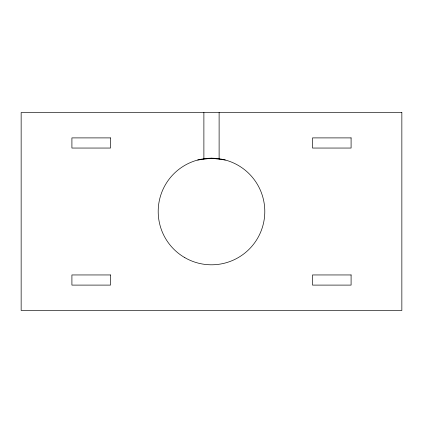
<?xml version="1.0" encoding="UTF-8"?>
<svg xmlns="http://www.w3.org/2000/svg" width="423" height="423" viewBox="0 0 423 423"><rect width="100%" height="100%" fill="white"/><g stroke="black" fill="none" stroke-linecap="round" stroke-linejoin="round"><path stroke-width="0.63" d="M197.705 160.016L211.5 158.202L225.295 160.016M219.114 112.518L219.114 159.207M203.886 112.518L203.886 159.207M401.85 112.518L21.15 112.518L21.15 310.482L401.85 310.482L401.85 112.518M110.488 137.898L71.91 137.898L71.91 148.05L110.488 148.05L110.488 137.898M351.09 137.898L312.512 137.898L312.512 148.05L351.09 148.05L351.09 137.898M110.488 274.95L71.91 274.95L71.91 285.102L110.488 285.102L110.488 274.95M351.09 274.95L312.512 274.95L312.512 285.102L351.09 285.102L351.09 274.95M184.851 257.66A53.298 53.298 0 0 0 264.798 211.5A53.298 53.298 0 0 0 184.851 165.34A53.298 53.298 0 0 0 184.851 257.66"/></g></svg>
